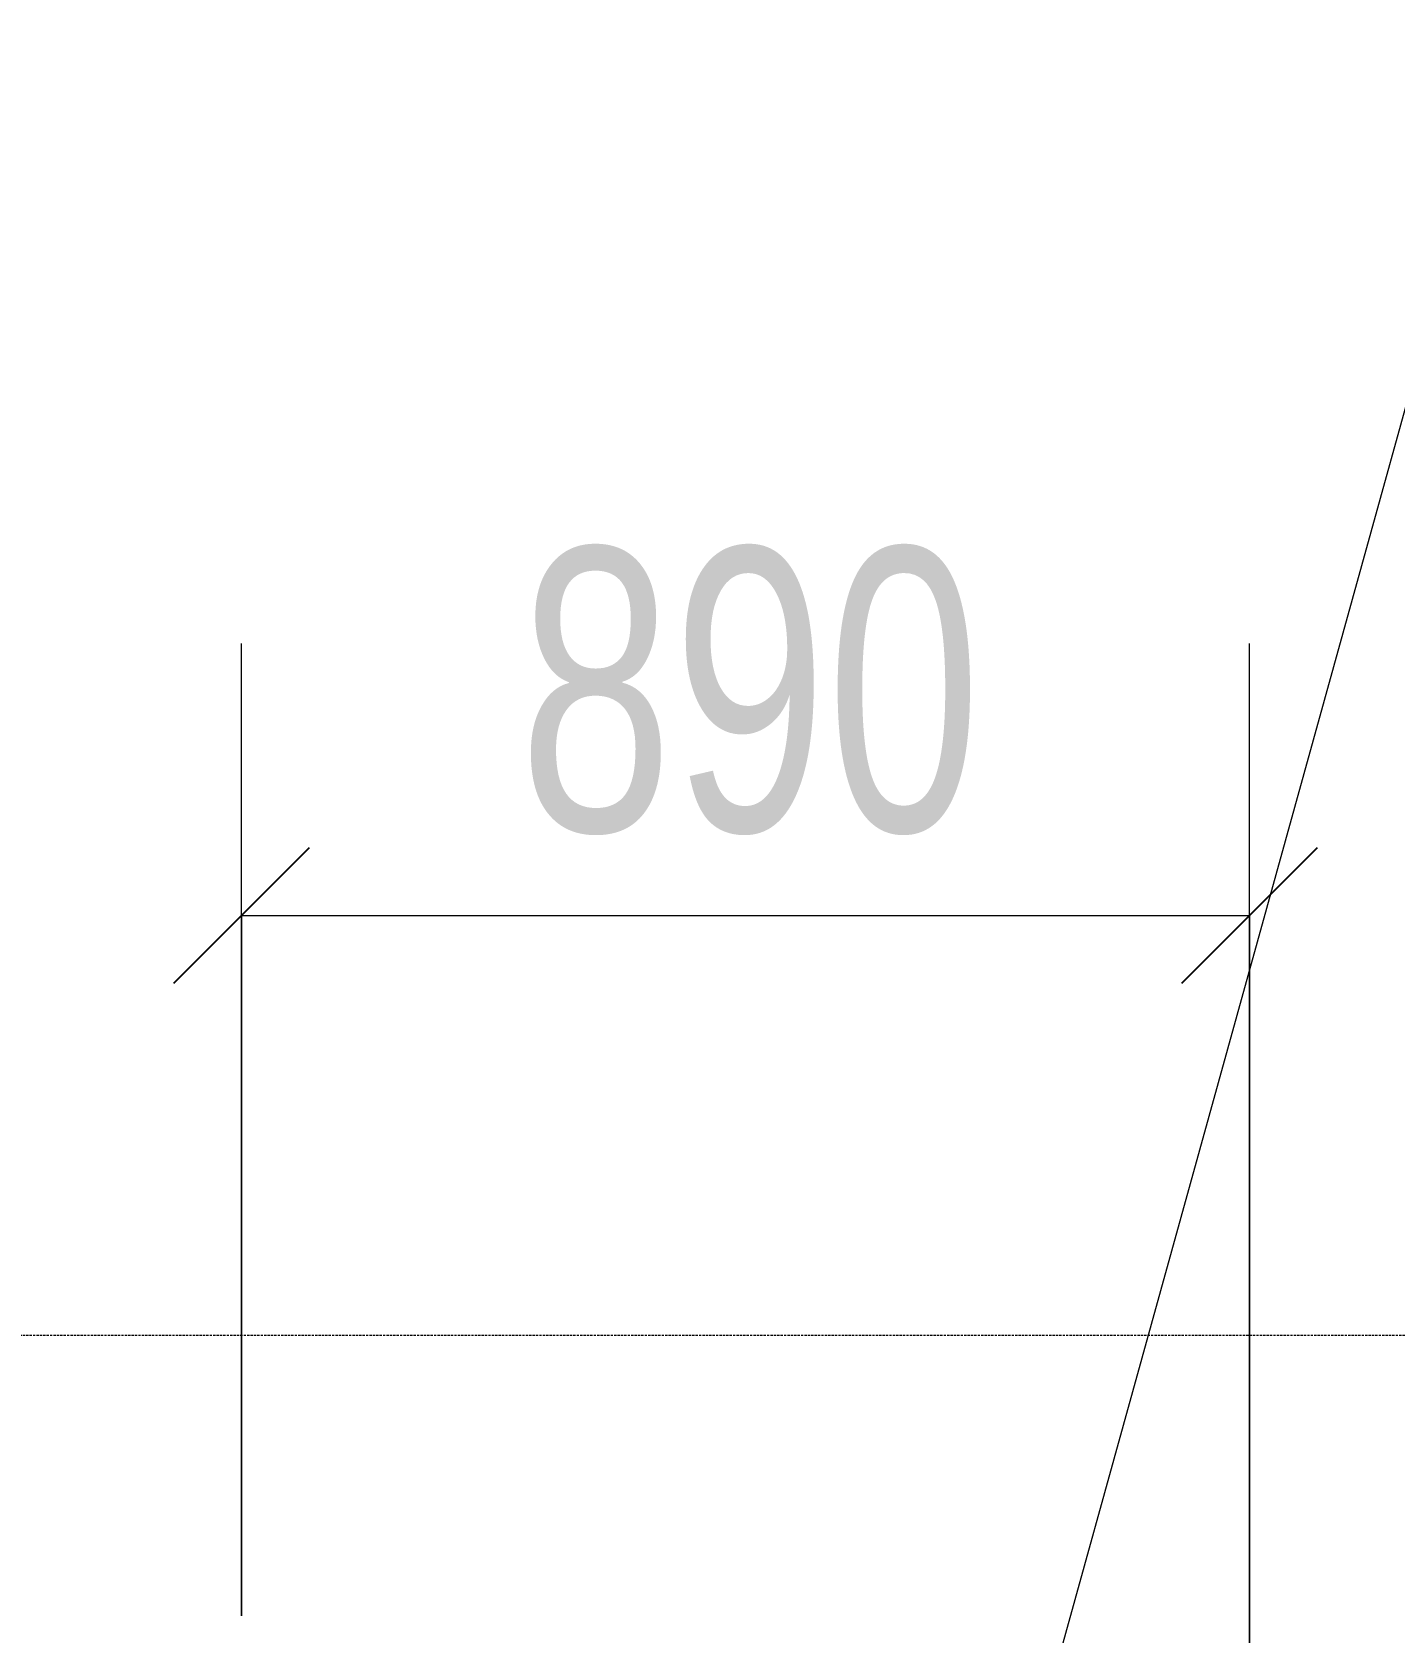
# Model space of a CAD drawing. Header units: millimetres. Extents: x 147808 to 200719, y -28592 to 8154.
# Drawn here: x 161275 to 162478, y 288 to 1700 of the extents above; entities that cross this region are included whole.
import ezdxf

# ---------------------------------------------------------------- set-up
doc = ezdxf.new("R2010")
doc.units = ezdxf.units.MM
doc.linetypes.add('TJ Dash 2x', pattern=[3, 2, -1])
for name, color, linetype, lineweight in [('0-1', 7, 'Continuous', 5), ('A-ANNO-DIMS', 7, 'Continuous', 5), ('A-ANNO-DIMS-100', 7, 'Continuous', 5), ('M-EQPM-IDEN', 7, 'Continuous', 5)]:
    doc.layers.add(name, color=color, linetype=linetype, lineweight=lineweight)
doc.layers.add('A-DETL-1', color=7, linetype='TJ Dash 2x', lineweight=5, true_color=0x5151ff)
doc.styles.add('Arial', font='arial.ttf', dxfattribs={"width": 0.7, "height": 250})
doc.dimstyles.new('对角线-1_2_250_近', dxfattribs={"dimscale": 304.8, "dimtxt": 255.06485, "dimasz": 0.393701, "dimexe": 0.787402, "dimexo": 0.328084, "dimgap": 0, "dimtad": 1, "dimdec": 0, "dimzin": 0, "dimdsep": 46, "dimtxsty": 'Arial', "dimblk1": 'OBLIQUE', "dimblk2": 'OBLIQUE', "dimsah": 1, "dimcen": 0.09, "dimazin": 0, "dimtfac": 1, "dimtdec": 4, "dimtix": 1, "dimtmove": 0, "dimatfit": 3, "dimfxl": 1, "dimtvp": 1, "dimtolj": 1, "dimtzin": 0, "dimarcsym": 2})

# ---------------------------------------------------------------- blocks, each defined once
blk = doc.blocks.new('YXQH_AR_B9-20_rvt-1-10-001 一层空调通风平面图')
at = {"layer": 'A-DETL-1'}
blk.add_line((156050, 550), (165000, 550), dxfattribs=at)
blk = doc.blocks.new('DIMBLOCK23-10-001 一层空调通风平面图')
at = {"layer": 'A-ANNO-DIMS-100'}
for p, q in [((161460, 302.2), (161460, 1160.4)), ((162350, 150), (162350, 1160.4)), ((161460, 920.4), (162350, 920.4)), ((161460, 920.4), (161460, 302.2)), ((162350, 920.4), (162350, 150))]:
    blk.add_line(p, q, dxfattribs=at)
at = {"layer": 'A-ANNO-DIMS-100', "lineweight": 25}
for p, q in [((161460, 920.4), (161520, 980.4)), ((162350, 920.4), (162410, 980.4)), ((161460, 920.4), (161400, 860.4)), ((162350, 920.4), (162290, 860.4))]:
    blk.add_line(p, q, dxfattribs=at)
at = {"layer": 'A-ANNO-DIMS-100', "color": 0, "insert": (161704.9, 1244.9), "char_height": 250, "width": 480.307, "attachment_point": 1, "line_spacing_factor": 0.941778, "style": 'Arial'}
blk.add_mtext('890', dxfattribs=at)
blk = doc.blocks.new('_Oblique')
at = {"color": 0, "linetype": 'ByBlock', "lineweight": -2}
blk.add_line((-0.5, -0.5), (0.5, 0.5), dxfattribs=at)

msp = doc.modelspace()

# ---------------------------------------------------------------- linework, layer by layer
at = {"layer": 'M-EQPM-IDEN'}
msp.add_line((161670.1, -1579.9), (162847.7, 2667.8), dxfattribs=at)

# ---------------------------------------------------------------- block references
at = {"layer": '0-1'}
msp.add_blockref('YXQH_AR_B9-20_rvt-1-10-001 一层空调通风平面图', (0, 0), dxfattribs=at)

# ---------------------------------------------------------------- dimensions: what is measured, and where the dimension line sits
at = {"layer": 'A-ANNO-DIMS'}
dim = msp.add_linear_dim(base=(162350, 920.4), p1=(161460, 202.2), p2=(162350, 50), dimstyle='对角线-1_2_250_近', override={"dimpost": '<>', "dimfxl": 902.934742}, dxfattribs=at)
dim.commit()
dim.dimension.update_dxf_attribs({"geometry": 'DIMBLOCK23-10-001 一层空调通风平面图', "text_midpoint": (161905, 1048)})

doc.saveas('drawing.dxf')
